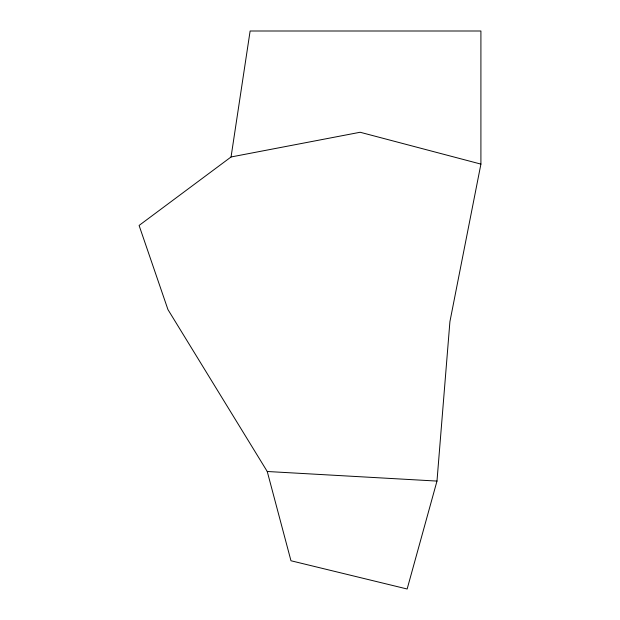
<?xml version="1.0" encoding="UTF-8"?>
<svg xmlns="http://www.w3.org/2000/svg" width="620" height="620" viewBox="0 0 620 620"><rect width="100%" height="100%" fill="white"/><g stroke="black" fill="none" stroke-linecap="round" stroke-linejoin="round"><path stroke-width="0.93" d="M436.984 481.081L449.911 321.672L480.911 164.106L480.911 31L250.124 31L231.051 156.976L139.089 225.455L167.95 309.589L267.243 471.495L290.974 560.759L407.146 589L436.984 481.081L267.243 471.495M231.051 156.976L360.142 132.262L480.911 164.106"/></g></svg>
